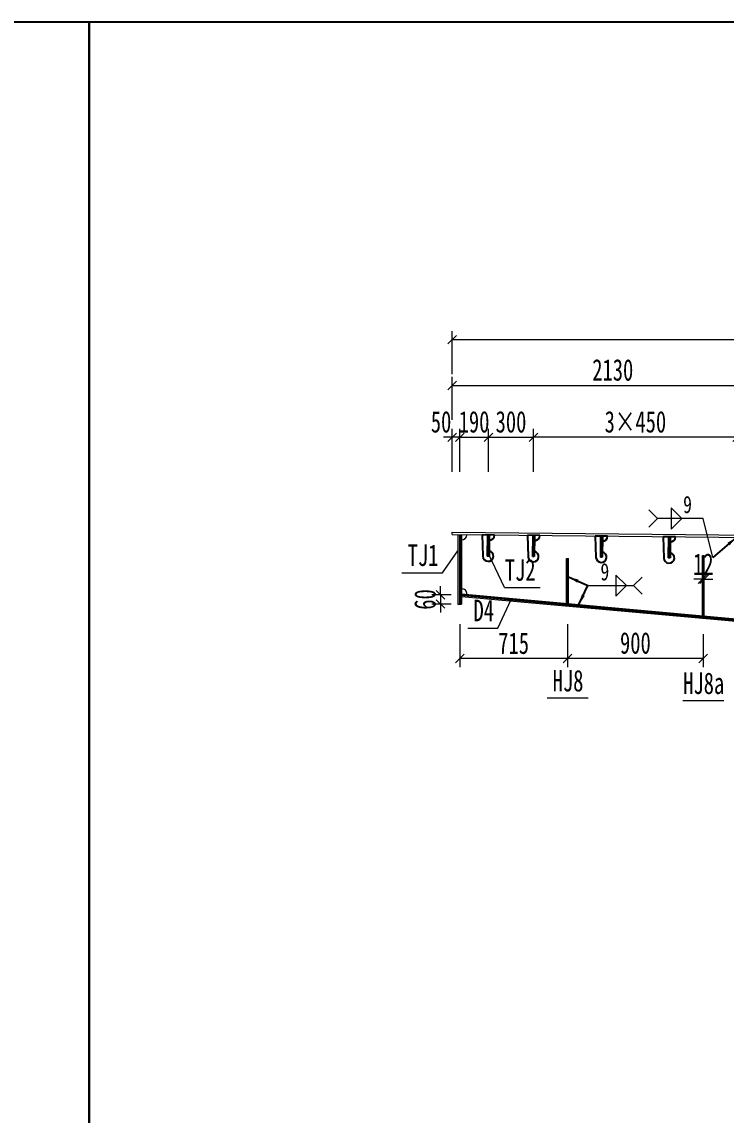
# Model space of a CAD drawing. Header units: millimetres. Extents: x -89049 to 410567, y -307459 to -100425.
# Drawn here: x 190120 to 194791, y -145885 to -138634 of the extents above; entities that cross this region are included whole.
import ezdxf
from ezdxf.enums import TextEntityAlignment as Align

# ---------------------------------------------------------------- set-up
doc = ezdxf.new("R2010")
doc.units = ezdxf.units.MM
doc.layers.get('Defpoints').update_dxf_attribs({"color": 8})
for name, color, linetype, lineweight in [('Dim', 4, 'Continuous', 15), ('文字', 7, 'Continuous', 15), ('细实线', 4, 'Continuous', 15), ('钢板粗线', 1, 'Continuous', 25), ('钢板细线', 6, 'Continuous', 15)]:
    doc.layers.add(name, color=color, linetype=linetype, lineweight=lineweight)
doc.layers.add('Text', color=4, linetype='Continuous')
doc.styles.add('111', font='', dxfattribs={"width": 0.7})
doc.styles.add('BM_Dim', font='', dxfattribs={"width": 0.85})
doc.styles.add('SMEDI', font='', dxfattribs={"width": 0.75})
doc.styles.get("Standard").update_dxf_attribs({"font": ''})
doc.styles.get('111').set_extended_font_data('仿宋_GB2312')
doc.styles.get('BM_Dim').set_extended_font_data('仿宋_GB2312')
doc.styles.get('SMEDI').set_extended_font_data('仿宋_GB2312')
doc.styles.get('Standard').set_extended_font_data('仿宋_GB2312')
doc.dimstyles.new('200', dxfattribs={"dimscale": 0, "dimtxt": 2.5, "dimasz": 1, "dimexe": 1, "dimexo": 1, "dimgap": 0.6, "dimtad": 1, "dimdec": 0, "dimdsep": 46, "dimtxsty": '111', "dimblk": 'OBLIQUE', "dimcen": 0, "dimclrd": 4, "dimclre": 4, "dimclrt": 4, "dimadec": 1, "dimazin": 2, "dimtfac": 1, "dimtdec": 0, "dimtix": 1, "dimtmove": 2, "dimatfit": 3, "dimfxl": 4, "dimfxlon": 1, "dimtolj": 1, "dimlwd": -1, "dimlwe": -1, "dimarcsym": 0})
doc.dimstyles.new('MSteel_1.0_1.0', dxfattribs={"dimtxt": 3, "dimasz": 1.2, "dimexe": 1, "dimexo": 1, "dimgap": 1, "dimtad": 3, "dimtoh": 1, "dimdec": 0, "dimzin": 0, "dimdsep": 46, "dimtxsty": 'Standard', "dimblk": 'ARCHTICK', "dimcen": 0.09, "dimclrd": 3, "dimclre": 3, "dimadec": 0, "dimazin": 0, "dimtfac": 1, "dimtdec": 4, "dimtofl": 0, "dimtmove": 0, "dimatfit": 3, "dimfxl": 1, "dimtolj": 1, "dimtzin": 0, "dimarcsym": 0})

# ---------------------------------------------------------------- blocks, each defined once
blk = doc.blocks.new('_Oblique')
at = {"color": 0, "linetype": 'ByBlock', "lineweight": -2}
blk.add_line((-0.5, -0.5), (0.5, 0.5), dxfattribs=at)
blk = doc.blocks.new('*D3855')
at = {"layer": 'Defpoints', "color": 0}
for p in [(193023.9, -142434.8), (192896.8, -142495.2), (193023.9, -142495.2)]:
    blk.add_point(p, dxfattribs=at)
at = {"layer": '细实线', "color": 4}
for p, q in [((192896.8, -142434.8), (192896.8, -142377.6)), ((192966.8, -142434.8), (192839.6, -142434.8)), ((192896.8, -142434.8), (192896.8, -142495.2)), ((192966.8, -142495.2), (192839.6, -142495.2)), ((192896.8, -142495.2), (192896.8, -142552.3))]:
    blk.add_line(p, q, dxfattribs=at)
at = {"layer": '细实线', "color": 4, "xscale": 57.14285714285715, "yscale": 57.14285714285715, "zscale": 57.14285714285715}
for p, rotation in [((192896.8, -142434.8), 270), ((192896.8, -142495.2), 90)]:
    blk.add_blockref('_Oblique', p, dxfattribs=dict(at, rotation=rotation))
at = {"layer": '细实线', "color": 4, "insert": (192794.5, -142465), "char_height": 142.86, "attachment_point": 5, "rotation": 90, "style": '111'}
blk.add_mtext('\\A1;60', dxfattribs=at)
blk = doc.blocks.new('*D3905')
at = {"layer": 'Defpoints', "color": 0}
for p in [(192973.9, -141389.6), (192973.9, -142018.7), (193023.9, -142058)]:
    blk.add_point(p, dxfattribs=at)
at = {"layer": '细实线', "color": 4}
for p, q in [((192973.9, -141389.6), (192916.8, -141389.6)), ((192973.9, -141618.2), (192973.9, -141332.5)), ((193023.9, -141389.6), (192973.9, -141389.6)), ((193023.9, -141618.2), (193023.9, -141332.5)), ((193023.9, -141389.6), (193081.1, -141389.6))]:
    blk.add_line(p, q, dxfattribs=at)
at = {"layer": '细实线', "color": 4, "xscale": 57.14285714285715, "yscale": 57.14285714285715, "zscale": 57.14285714285715}
blk.add_blockref('_Oblique', (192973.9, -141389.6), dxfattribs=at)
at = {"layer": '细实线', "color": 4, "xscale": 57.14285714285715, "yscale": 57.14285714285715, "zscale": 57.14285714285715, "rotation": 180}
blk.add_blockref('_Oblique', (193023.9, -141389.6), dxfattribs=at)
at = {"layer": '细实线', "color": 4, "insert": (192900.1, -141287.4), "char_height": 142.86, "attachment_point": 5, "style": '111'}
blk.add_mtext('\\A1;50', dxfattribs=at)
blk = doc.blocks.new('*D3908')
at = {"layer": 'Defpoints', "color": 0}
for p in [(206240.1, -140741.9), (206240.1, -141742.6), (192974, -142025.3)]:
    blk.add_point(p, dxfattribs=at)
at = {"layer": '细实线', "color": 4}
for p, q in [((192974, -140970.5), (192974, -140684.8)), ((192974, -140741.9), (206240.1, -140741.9)), ((206240.1, -140970.5), (206240.1, -140684.8))]:
    blk.add_line(p, q, dxfattribs=at)
at = {"layer": '细实线', "color": 4, "xscale": 57.14285714285715, "yscale": 57.14285714285715, "zscale": 57.14285714285715, "rotation": 180}
blk.add_blockref('_Oblique', (192974, -140741.9), dxfattribs=at)
at = {"layer": '细实线', "color": 4, "xscale": 57.14285714285715, "yscale": 57.14285714285715, "zscale": 57.14285714285715}
blk.add_blockref('_Oblique', (206240.1, -140741.9), dxfattribs=at)
at = {"layer": '细实线', "color": 4, "insert": (199607, -140639.7), "char_height": 142.86, "attachment_point": 5, "style": '111'}
blk.add_mtext('\\A1;13266', dxfattribs=at)
blk = doc.blocks.new('*D3917')
at = {"layer": 'Defpoints', "color": 0}
for p in [(193738.9, -142508.4), (194638.9, -142637.2), (193738.9, -142856.5)]:
    blk.add_point(p, dxfattribs=at)
at = {"layer": '细实线', "color": 4}
for p, q in [((193738.9, -142627.9), (193738.9, -142913.7)), ((194638.9, -142694.3), (194638.9, -142913.7)), ((194638.9, -142856.5), (193738.9, -142856.5))]:
    blk.add_line(p, q, dxfattribs=at)
at = {"layer": '细实线', "color": 4, "xscale": 57.14285714285715, "yscale": 57.14285714285715, "zscale": 57.14285714285715, "rotation": 180}
blk.add_blockref('_Oblique', (193738.9, -142856.5), dxfattribs=at)
at = {"layer": '细实线', "color": 4, "xscale": 57.14285714285715, "yscale": 57.14285714285715, "zscale": 57.14285714285715}
blk.add_blockref('_Oblique', (194638.9, -142856.5), dxfattribs=at)
at = {"layer": '细实线', "color": 4, "insert": (194188.9, -142754.3), "char_height": 142.86, "attachment_point": 5, "style": '111'}
blk.add_mtext('\\A1;900', dxfattribs=at)
blk = doc.blocks.new('_ArchTick')
at = {"color": 0, "linetype": 'ByBlock', "const_width": 0.15}
blk.add_lwpolyline([(-0.5, -0.5), (0.5, 0.5)], dxfattribs=at)
blk = doc.blocks.new('角焊缝1')
at = {"layer": 'Dim'}
blk.add_line((-3101.17, 370.22), (-3106.48, 370.22), dxfattribs=at)
blk.add_lwpolyline([(-3107.48, 369.22), (-3106.48, 370.22), (-3107.48, 371.22)], dxfattribs=at)
blk.add_lwpolyline([(-3104.91, 371.45), (-3104.91, 368.99), (-3103.68, 370.22)], close=True, dxfattribs=at)
blk = doc.blocks.new('角焊缝2')
at = {"layer": 'Dim'}
blk.add_line((-3138.01, 370.22), (-3132.7, 370.22), dxfattribs=at)
blk.add_lwpolyline([(-3134.75, 371.45), (-3134.75, 368.99), (-3133.52, 370.22)], close=True, dxfattribs=at)
blk.add_lwpolyline([(-3131.7, 369.22), (-3132.7, 370.22), (-3131.7, 371.22)], dxfattribs=at)
blk = doc.blocks.new('12-140加劲 有过焊孔')
at = {"layer": 'Defpoints'}
blk.add_line((0, 0), (0, 140), dxfattribs=at)
at = {"layer": '钢板粗线', "color": 7}
for p, q in [((-6, 0), (-6, 140)), ((-6, 140), (6, 140)), ((6, 0), (6, 140)), ((41, 0), (35, 141.5)), ((-41, 0), (41, 0))]:
    blk.add_line(p, q, dxfattribs=at)
for centre, start, end in [((0, 140), 2.44105, 260.12911), ((-6, 0), 90, 180)]:
    blk.add_arc(centre, 35, start, end, dxfattribs=at)
blk = doc.blocks.new('*D3918')
at = {"layer": 'Defpoints', "color": 0}
for p in [(194644.9, -142331.3), (194632.9, -142364.9), (194644.9, -142364.9)]:
    blk.add_point(p, dxfattribs=at)
at = {"layer": '细实线', "color": 4}
for p, q in [((194632.9, -142331.3), (194575.8, -142331.3)), ((194632.9, -142331.3), (194632.9, -142274.1)), ((194632.9, -142331.3), (194644.9, -142331.3)), ((194644.9, -142331.3), (194644.9, -142274.1)), ((194644.9, -142331.3), (194702.1, -142331.3))]:
    blk.add_line(p, q, dxfattribs=at)
at = {"layer": '细实线', "color": 4, "xscale": 57.14285714285715, "yscale": 57.14285714285715, "zscale": 57.14285714285715}
blk.add_blockref('_Oblique', (194632.9, -142331.3), dxfattribs=at)
at = {"layer": '细实线', "color": 4, "xscale": 57.14285714285715, "yscale": 57.14285714285715, "zscale": 57.14285714285715, "rotation": 180}
blk.add_blockref('_Oblique', (194644.9, -142331.3), dxfattribs=at)
at = {"layer": '细实线', "color": 4, "insert": (194638.9, -142230.6), "char_height": 142.86, "attachment_point": 5, "style": '111'}
blk.add_mtext('\\A1;12', dxfattribs=at)
blk = doc.blocks.new('*D3919')
at = {"layer": 'Defpoints', "color": 0}
for p in [(193023.9, -142482.9), (193738.9, -142444.4), (193023.9, -142856.5)]:
    blk.add_point(p, dxfattribs=at)
at = {"layer": '细实线', "color": 4}
for p, q in [((193023.9, -142627.9), (193023.9, -142913.7)), ((193738.9, -142627.9), (193738.9, -142913.7)), ((193738.9, -142856.5), (193023.9, -142856.5))]:
    blk.add_line(p, q, dxfattribs=at)
at = {"layer": '细实线', "color": 4, "xscale": 57.14285714285715, "yscale": 57.14285714285715, "zscale": 57.14285714285715, "rotation": 180}
blk.add_blockref('_Oblique', (193023.9, -142856.5), dxfattribs=at)
at = {"layer": '细实线', "color": 4, "xscale": 57.14285714285715, "yscale": 57.14285714285715, "zscale": 57.14285714285715}
blk.add_blockref('_Oblique', (193738.9, -142856.5), dxfattribs=at)
at = {"layer": '细实线', "color": 4, "insert": (193381.4, -142755.8), "char_height": 142.86, "attachment_point": 5, "style": '111'}
blk.add_mtext('\\A1;715', dxfattribs=at)
blk = doc.blocks.new('*D3920')
at = {"layer": 'Defpoints', "color": 0}
for p in [(195103.7, -141045.6), (192973.9, -142035), (195103.7, -142040)]:
    blk.add_point(p, dxfattribs=at)
at = {"layer": '细实线', "color": 4}
for p, q in [((192973.9, -141274.1), (192973.9, -140988.4)), ((195103.7, -141274.1), (195103.7, -140988.4)), ((192973.9, -141045.6), (195103.7, -141045.6))]:
    blk.add_line(p, q, dxfattribs=at)
at = {"layer": '细实线', "color": 4, "xscale": 57.14285714285715, "yscale": 57.14285714285715, "zscale": 57.14285714285715, "rotation": 180}
blk.add_blockref('_Oblique', (192973.9, -141045.6), dxfattribs=at)
at = {"layer": '细实线', "color": 4, "xscale": 57.14285714285715, "yscale": 57.14285714285715, "zscale": 57.14285714285715}
blk.add_blockref('_Oblique', (195103.7, -141045.6), dxfattribs=at)
at = {"layer": '细实线', "color": 4, "insert": (194038.8, -140943.3), "char_height": 142.86, "attachment_point": 5, "style": '111'}
blk.add_mtext('\\A1;2130', dxfattribs=at)
blk = doc.blocks.new('*D3922')
at = {"layer": 'Defpoints', "color": 0}
for p in [(193513.9, -141389.6), (193213.9, -141885.9), (193513.9, -141869.9)]:
    blk.add_point(p, dxfattribs=at)
at = {"layer": '细实线', "color": 4}
for p, q in [((193213.9, -141618.2), (193213.9, -141332.5)), ((193213.9, -141389.6), (193513.9, -141389.6)), ((193513.9, -141618.2), (193513.9, -141332.5))]:
    blk.add_line(p, q, dxfattribs=at)
at = {"layer": '细实线', "color": 4, "xscale": 57.14285714285715, "yscale": 57.14285714285715, "zscale": 57.14285714285715, "rotation": 180}
blk.add_blockref('_Oblique', (193213.9, -141389.6), dxfattribs=at)
at = {"layer": '细实线', "color": 4, "xscale": 57.14285714285715, "yscale": 57.14285714285715, "zscale": 57.14285714285715}
blk.add_blockref('_Oblique', (193513.9, -141389.6), dxfattribs=at)
at = {"layer": '细实线', "color": 4, "insert": (193363.9, -141287.4), "char_height": 142.86, "attachment_point": 5, "style": '111'}
blk.add_mtext('\\A1;300', dxfattribs=at)
blk = doc.blocks.new('*D3923')
at = {"layer": 'Defpoints', "color": 0}
for p in [(193213.9, -141389.6), (193213.9, -141885.9), (193023.9, -142058)]:
    blk.add_point(p, dxfattribs=at)
at = {"layer": '细实线', "color": 4}
for p, q in [((193023.9, -141389.6), (192966.8, -141389.6)), ((193023.9, -141618.2), (193023.9, -141332.5)), ((193023.9, -141389.6), (193213.9, -141389.6)), ((193213.9, -141618.2), (193213.9, -141332.5)), ((193213.9, -141389.6), (193271.1, -141389.6))]:
    blk.add_line(p, q, dxfattribs=at)
at = {"layer": '细实线', "color": 4, "xscale": 57.14285714285715, "yscale": 57.14285714285715, "zscale": 57.14285714285715}
blk.add_blockref('_Oblique', (193023.9, -141389.6), dxfattribs=at)
at = {"layer": '细实线', "color": 4, "xscale": 57.14285714285715, "yscale": 57.14285714285715, "zscale": 57.14285714285715, "rotation": 180}
blk.add_blockref('_Oblique', (193213.9, -141389.6), dxfattribs=at)
at = {"layer": '细实线', "color": 4, "insert": (193118.9, -141287.4), "char_height": 142.86, "attachment_point": 5, "style": '111'}
blk.add_mtext('\\A1;190', dxfattribs=at)
blk = doc.blocks.new('*D3924')
at = {"layer": 'Defpoints', "color": 0}
for p in [(193513.9, -141389.6), (194863.9, -141843.4), (193513.9, -141954.5)]:
    blk.add_point(p, dxfattribs=at)
at = {"layer": '细实线', "color": 4}
for p, q in [((193513.9, -141618.2), (193513.9, -141332.5)), ((194863.9, -141389.6), (193513.9, -141389.6)), ((194863.9, -141618.2), (194863.9, -141332.5))]:
    blk.add_line(p, q, dxfattribs=at)
at = {"layer": '细实线', "color": 4, "xscale": 57.14285714285715, "yscale": 57.14285714285715, "zscale": 57.14285714285715, "rotation": 180}
blk.add_blockref('_Oblique', (193513.9, -141389.6), dxfattribs=at)
at = {"layer": '细实线', "color": 4, "xscale": 57.14285714285715, "yscale": 57.14285714285715, "zscale": 57.14285714285715}
blk.add_blockref('_Oblique', (194863.9, -141389.6), dxfattribs=at)
at = {"layer": '细实线', "color": 4, "insert": (194188.9, -141287.4), "char_height": 142.86, "attachment_point": 5, "style": '111'}
blk.add_mtext('\\A1;3×450', dxfattribs=at)

msp = doc.modelspace()

# ---------------------------------------------------------------- linework, layer by layer
at = {"layer": 'Defpoints'}
for p, q in [((193023.9, -142035.2), (193023.9, -142495.2)), ((193738.9, -142492.3), (193738.9, -142192.3)), ((194638.9, -142574.2), (194638.9, -142174.2)), ((193023.9, -142435.2), (195702.2, -142679.1))]:
    msp.add_line(p, q, dxfattribs=at)
for points in [[(168566.6, -138634.1), (190566.6, -138634.1), (190566.6, -153251.3), (168566.6, -153251.3)], [(190566.6, -138634.1), (212566.6, -138634.1), (212566.6, -153251.3), (190566.6, -153251.3)]]:
    msp.add_lwpolyline(points, close=True, dxfattribs=at)
at = {"layer": '细实线', "color": 8}
msp.add_line((194702.1, -142186.5), (194639, -141927.4), dxfattribs=at)
at = {"layer": '细实线'}
for p, q in [((192909.8, -142288.8), (193011.9, -142141.5)), ((193319.8, -142386.7), (193216.3, -142167.2)), ((192641.1, -142288.8), (192909.8, -142288.8)), ((193319.8, -142386.7), (193557.7, -142386.7)), ((193277.7, -142655.6), (193364.4, -142465)), ((193078.1, -142655.6), (193277.7, -142655.6)), ((193603.8, -143118.5), (193874.7, -143118.5)), ((194503.5, -143135.6), (194774.4, -143135.6))]:
    msp.add_line(p, q, dxfattribs=at)
at = {"layer": '钢板细线'}
for p, q in [((192973.9, -142034.7), (192973.9, -142018.7)), ((193011.9, -142035.1), (193011.9, -142495.2)), ((193035.9, -142035.3), (193035.9, -142495.2)), ((193732.9, -142491.7), (193732.9, -142192.3)), ((193732.9, -142192.3), (193744.9, -142192.3)), ((193744.9, -142492.8), (193744.9, -142192.3)), ((194632.9, -142573.7), (194632.9, -142174.2)), ((194632.9, -142174.2), (194644.9, -142174.2)), ((194644.9, -142574.8), (194644.9, -142174.2)), ((193035.9, -142428.2), (195673.3, -142668.5)), ((193035.9, -142444.3), (195689.5, -142686)), ((193011.9, -142495.2), (193035.9, -142495.2))]:
    msp.add_line(p, q, dxfattribs=at)
at = {"layer": '钢板细线', "elevation": 0}
for points in [[(192973.9, -142018.7), (199828.2, -142087.3), (202132.4, -142107.9), (206878.1, -142036.7)], [(192973.9, -142034.7), (199828.2, -142103.3), (202132.4, -142123.9), (206878.1, -142052.7)]]:
    msp.add_lwpolyline(points, dxfattribs=at)
at = {"layer": '钢板细线'}
for centre, start, end in [((193035.9, -142035.3), 270, 359.42629), ((193035.9, -142427.9), 354.79552, 90)]:
    msp.add_arc(centre, 35, start, end, dxfattribs=at)

# ---------------------------------------------------------------- block references
at = {"layer": '细实线', "color": 8, "xscale": 57.1428571428572, "yscale": 57.1428571428572, "zscale": 57.1428571428572}
for name, p in [('角焊缝1', (371849, -163083)), ('角焊缝2', (373188.4, -163528.8))]:
    msp.add_blockref(name, p, dxfattribs=at)
at = {"layer": '细实线', "rotation": 179.4262908401}
for p in [(193213.9, -142037.1), (193513.9, -142040.1), (193963.9, -142044.6), (194413.9, -142049.1)]:
    msp.add_blockref('12-140加劲 有过焊孔', p, dxfattribs=at)

# ---------------------------------------------------------------- texts
at = {"layer": 'Text', "style": 'SMEDI', "width": 0.75}
for p in [(194505.4, -141835.4), (193957.1, -142281.2)]:
    msp.add_text('9', height=114.3, dxfattribs=at).set_placement(p, align=Align.MIDDLE_LEFT)
at = {"layer": '文字', "style": 'BM_Dim', "width": 0.7}
for s, p in [('TJ1', (192780.6, -142285.7)), ('TJ2', (193424.7, -142383.7)), ('D4', (193183, -142652.5)), ('HJ8', (193742.3, -143117.9)), ('HJ8a', (194641.9, -143134.9))]:
    msp.add_text(s, height=142.86, dxfattribs=at).set_placement(p, align=Align.BOTTOM_CENTER)

# ---------------------------------------------------------------- dimensions: what is measured, and where the dimension line sits
at = {"layer": '细实线'}
for base, p1, p2, override, picture, middle in [((206240.1, -140741.9), (192974, -142025.3), (206240.1, -141742.6), {"dimscale": 57.142857, "dimtxsty": '111', "dimblk": 'Oblique'}, '*D3908', (199607, -140639.7)), ((195103.7, -141045.6), (192973.9, -142035), (195103.7, -142040), {"dimscale": 57.142857, "dimtxsty": '111', "dimblk": 'Oblique'}, '*D3920', (194038.8, -140943.3)), ((193213.9, -141389.6), (193023.9, -142058), (193213.9, -141885.9), {"dimscale": 57.142857, "dimblk": 'Oblique'}, '*D3923', (193118.9, -141287.4)), ((193513.9, -141389.6), (193213.9, -141885.9), (193513.9, -141869.9), {"dimscale": 57.142857, "dimblk": 'Oblique'}, '*D3922', (193363.9, -141287.4)), ((193023.9, -142856.5), (193738.9, -142444.4), (193023.9, -142482.9), {"dimscale": 57.142857, "dimblk": 'Oblique'}, '*D3919', (193381.4, -142755.8)), ((193738.9, -142856.5), (194638.9, -142637.2), (193738.9, -142508.4), {"dimscale": 57.142857, "dimblk": 'Oblique'}, '*D3917', (194188.9, -142754.3))]:
    dim = msp.add_linear_dim(base=base, p1=p1, p2=p2, dimstyle='200', override=override, dxfattribs=at)
    dim.commit()
    dim.dimension.update_dxf_attribs({"geometry": picture, "text_midpoint": middle})
dim = msp.add_linear_dim(base=(192973.9, -141389.6), p1=(193023.9, -142058), p2=(192973.9, -142018.7), dimstyle='200', override={"dimscale": 57.142857, "dimblk": 'Oblique'}, dxfattribs=at)
dim.commit()
dim.dimension.update_dxf_attribs({"geometry": '*D3905', "text_midpoint": (192900.1, -141287.4), "dimtype": 160})
dim = msp.add_linear_dim(base=(193513.9, -141389.6), p1=(194863.9, -141843.4), p2=(193513.9, -141954.5), text='3×450', dimstyle='200', override={"dimscale": 57.142857, "dimtxsty": '111', "dimblk": 'Oblique'}, dxfattribs=at)
dim.commit()
dim.dimension.update_dxf_attribs({"geometry": '*D3924', "text_midpoint": (194188.9, -141287.4)})
dim = msp.add_aligned_dim(p1=(194632.9, -142364.9), p2=(194644.9, -142364.9), distance=33.6, dimstyle='200', override={"dimscale": 57.142857, "dimblk": 'Oblique'}, dxfattribs=at)
dim.commit()
dim.dimension.update_dxf_attribs({"geometry": '*D3918', "text_midpoint": (194638.9, -142230.6)})
dim = msp.add_linear_dim(base=(192896.8, -142495.2), p1=(193023.9, -142434.8), p2=(193023.9, -142495.2), angle=90, dimstyle='200', override={"dimscale": 57.142857, "dimblk": 'Oblique'}, dxfattribs=at)
dim.commit()
dim.dimension.update_dxf_attribs({"geometry": '*D3855', "text_midpoint": (192794.5, -142465)})

# ---------------------------------------------------------------- leaders
at = {"layer": 'Dim'}
for points in [[(194857.9, -142053.5), (194702.1, -142186.5)], [(193744.8, -142315.6), (193873.6, -142373.2)], [(193814.3, -142499.1), (193873.6, -142373.2)]]:
    msp.add_leader(points, dimstyle='MSteel_1.0_1.0', override={"dimscale": 57.142857, "dimclrd": 256}, dxfattribs=at)

doc.saveas('drawing.dxf')
